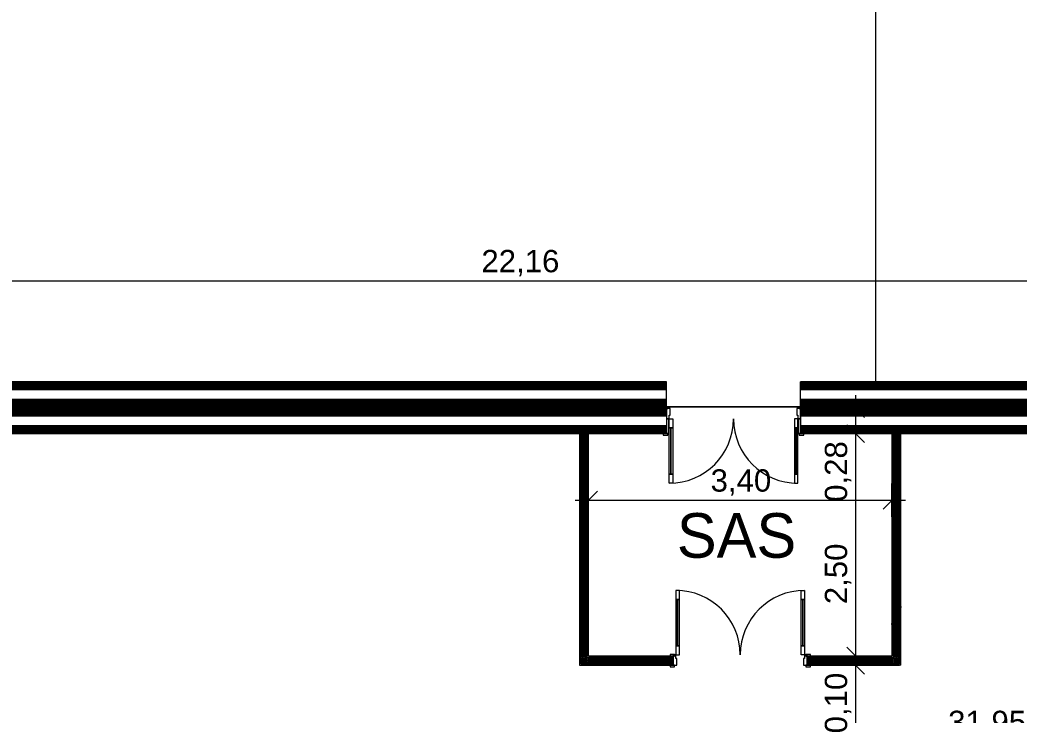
# Model space of a CAD drawing. Header units: millimetres. Extents: x 141848 to 1648660, y -821378 to -151356.
# Drawn here: x 386986 to 398184, y -234850 to -227060 of the extents above; entities that cross this region are included whole.
import ezdxf

# ---------------------------------------------------------------- set-up
doc = ezdxf.new("R2010")
doc.units = ezdxf.units.MM
doc.header["$MEASUREMENT"] = 0
doc.linetypes.add('Wipeout_Contour', pattern=[1000, 0, -1000])
for name, color, linetype in [('Cotations - 1_100', 7, 'Continuous'), ('Hachure', 7, 'Continuous'), ('Nouveau_0', 7, 'Continuous'), ('Portes ARCHICAD', 7, 'Continuous'), ('Sols_ Dalles', 7, 'Continuous'), ('Structure - Murs extérieurs', 7, 'Continuous')]:
    doc.layers.add(name, color=color, linetype=linetype)
doc.styles.add('STYLE_GENERE_1', font='')
doc.styles.add('STYLE_GENERE_2', font='')
doc.styles.get('STYLE_GENERE_1').set_extended_font_data('Agency FB')
doc.styles.get('STYLE_GENERE_2').set_extended_font_data('Arial')
doc.dimstyles.new('STYLE_GENERE__1', dxfattribs={"dimtxt": 250, "dimasz": 190, "dimexe": 0.18, "dimexo": 0.0625, "dimgap": 0, "dimtad": 1, "dimtih": 1, "dimtoh": 1, "dimlfac": 0.001, "dimzin": 0, "dimdsep": 46, "dimtxsty": 'STYLE_GENERE_2', "dimblk": 'ARROWHEAD_6', "dimblk1": 'ARROWHEAD_6', "dimblk2": 'ARROWHEAD_6', "dimcen": 0.09, "dimse1": 1, "dimse2": 1, "dimclrd": 7, "dimclre": 7, "dimclrt": 7, "dimazin": 0, "dimtfac": 1, "dimtdec": 4, "dimtmove": 0, "dimatfit": 3, "dimfxl": 0, "dimtolj": 1, "dimtzin": 0, "dimarcsym": 0})
doc.dimstyles.new('STYLE_GENERE__2', dxfattribs={"dimtxt": 250, "dimasz": 190, "dimexe": 0.18, "dimexo": 0.0625, "dimgap": 0, "dimtad": 1, "dimlfac": 0.001, "dimzin": 0, "dimdsep": 46, "dimtxsty": 'STYLE_GENERE_2', "dimblk": 'ARROWHEAD_6', "dimblk1": 'ARROWHEAD_6', "dimblk2": 'ARROWHEAD_6', "dimcen": 0.09, "dimse1": 1, "dimse2": 1, "dimclrd": 7, "dimclre": 7, "dimclrt": 7, "dimazin": 0, "dimtfac": 1, "dimtdec": 4, "dimtmove": 0, "dimatfit": 3, "dimfxl": 0, "dimtolj": 1, "dimtzin": 0, "dimarcsym": 0})
pattern_1 = [(45, (0, 175), (-55.684659, 55.684659), [0, -52.5, 0, -78.75]), (110, (175, 175), (74.000794, 26.934086), [0, -38.5, 0, -66.5])]
pattern_2 = [(45, (0, 0), (-7.07106781, 7.07106781), [])]

# ---------------------------------------------------------------- blocks, each defined once
blk = doc.blocks.new('Porte double 25_3')
at = {"layer": 'Portes ARCHICAD', "color": 7, "linetype": 'Continuous', "lineweight": 5}
for p, q in [((-722, 722), (-722, 622)), ((-682, 722), (-722, 722)), ((-682, 622), (-682, 722)), ((682, 622), (682, 722)), ((682, 722), (722, 722)), ((722, 722), (722, 622)), ((-722, 622), (-682, 622)), ((-702, 622), (-702, 100)), ((722, 622), (682, 622)), ((702, 622), (702, 100)), ((-737, 184), (-787, 184)), ((-787, 184), (-787, 165)), ((-787, 165), (-737, 165)), ((-750, 165), (-787, 165)), ((-750, 165), (-787, 165)), ((-725, 165), (-750, 165)), ((-750, 165), (-750, 0)), ((-750, 150), (-750, 165)), ((-750, 150), (-750, 165)), ((-750, 80), (-750, 150)), ((-750, 80), (-750, 150)), ((-737, 165), (-737, 184)), ((-725, 0), (-725, 165)), ((750, 165), (725, 165)), ((725, 165), (725, 0)), ((787, 184), (737, 184)), ((737, 184), (737, 165)), ((737, 165), (787, 165)), ((750, 0), (750, 165)), ((750, 150), (750, 165)), ((750, 150), (750, 165)), ((750, 165), (787, 165)), ((750, 165), (787, 165)), ((750, 80), (750, 150)), ((750, 80), (750, 150)), ((787, 165), (787, 184)), ((-750, 0), (-750, 80)), ((-750, 0), (-750, 80)), ((-750, 0), (-725, 0)), ((-722, 0), (-750, 0)), ((-750, 0), (-750, -115)), ((-750, -30), (-750, 0)), ((-750, -30), (-750, 0)), ((-682, 100), (-722, 100)), ((-722, 100), (-722, 0)), ((-722, -40), (-722, 0)), ((-722, 0), (-682, 0)), ((-682, 0), (-682, 100)), ((682, 0), (682, 100)), ((682, 100), (722, 100)), ((722, 0), (682, 0)), ((722, 100), (722, 0)), ((750, 0), (722, 0)), ((722, 0), (722, -40)), ((725, 0), (750, 0)), ((750, 0), (750, 80)), ((750, 0), (750, 80)), ((750, -115), (750, 0)), ((750, -30), (750, 0)), ((750, -30), (750, 0)), ((-750, -100), (-750, -30)), ((-750, -100), (-750, -30)), ((-750, -115), (-750, -100)), ((-750, -115), (-750, -100)), ((-710, -40), (-722, -40)), ((-710, -115), (-710, -40)), ((722, -40), (710, -40)), ((710, -40), (710, -115)), ((750, -100), (750, -30)), ((750, -100), (750, -30)), ((750, -115), (750, -100)), ((750, -115), (750, -100)), ((-737, -115), (-787, -115)), ((-787, -115), (-787, -134)), ((-750, -115), (-787, -115)), ((-750, -115), (-787, -115)), ((-787, -134), (-737, -134)), ((-750, -115), (-710, -115)), ((-737, -134), (-737, -115)), ((710, -115), (750, -115)), ((787, -115), (737, -115)), ((737, -115), (737, -134)), ((737, -134), (787, -134)), ((750, -115), (787, -115)), ((750, -115), (787, -115)), ((787, -134), (787, -115))]:
    blk.add_line(p, q, dxfattribs=at)
at = {"layer": 'Portes ARCHICAD', "color": 7, "linetype": 'Continuous', "lineweight": 5, "flags": 128}
for points in [[(-722, 622), (-722, 100), (-702, 100), (-702, 622)], [(-702, 622), (-702, 100), (-682, 100), (-682, 622)], [(702, 622), (702, 100), (682, 100), (682, 622)], [(722, 622), (722, 100), (702, 100), (702, 622)]]:
    blk.add_lwpolyline(points, close=True, dxfattribs=at)
at = {"layer": 'Portes ARCHICAD', "color": 7, "linetype": 'Continuous', "lineweight": 5}
for centre, start, end in [((-722, 0), 0, 90), ((722, 0), 90, 180)]:
    blk.add_arc(centre, 722, start, end, dxfattribs=at)
blk = doc.blocks.new('Mur_185_2', base_point=(381560, -231416))
at = {"color": 254, "linetype": 'Wipeout_Contour', "lineweight": 0, "ltscale": 1806819.141682053}
blk.add_wipeout([(381575, -231416), (381575, -231431), (394234, -231431), (394234, -231416)], dxfattribs=at)
at = {"color": 254, "linetype": 'Wipeout_Contour', "lineweight": 0, "ltscale": 1865556.443678928}
blk.add_wipeout([(395734, -231431), (414060, -231431), (414060, -231416), (395734, -231416)], dxfattribs=at)
at = {"color": 254, "linetype": 'Wipeout_Contour', "lineweight": 0, "ltscale": 1807815.592378078}
blk.add_wipeout([(394234, -231681), (381840, -231681), (381840, -231696), (394234, -231696)], dxfattribs=at)
at = {"color": 254, "linetype": 'Wipeout_Contour', "lineweight": 0, "ltscale": 1865620.316108169}
blk.add_wipeout([(395734, -231681), (395734, -231696), (413795, -231696), (413795, -231681)], dxfattribs=at)
at = {"linetype": 'Continuous', "lineweight": 5, "true_color": 0x5f5f5f}
h = blk.add_hatch(dxfattribs=at)
h.set_pattern_fill('Enduit_0002', color=251, style=0, pattern_type=2)
h.set_pattern_definition(pattern_1)
h.paths.add_polyline_path([(381575, -231416), (381575, -231431), (394234, -231431), (394234, -231416)])
h = blk.add_hatch(dxfattribs=at)
h.set_pattern_fill('Enduit_0002', color=251, style=0, pattern_type=2)
h.set_pattern_definition(pattern_1)
h.paths.add_polyline_path([(395734, -231431), (414060, -231431), (414060, -231416), (395734, -231416)])
h = blk.add_hatch(dxfattribs=at)
h.set_pattern_fill('Enduit_0002', color=251, style=0, pattern_type=2)
h.set_pattern_definition(pattern_1)
h.paths.add_polyline_path([(394234, -231681), (381840, -231681), (381840, -231696), (394234, -231696)])
h = blk.add_hatch(dxfattribs=at)
h.set_pattern_fill('Enduit_0002', color=251, style=0, pattern_type=2)
h.set_pattern_definition(pattern_1)
h.paths.add_polyline_path([(395734, -231681), (395734, -231696), (413795, -231696), (413795, -231681)])
at = {"color": 254, "linetype": 'Wipeout_Contour', "lineweight": 0, "ltscale": 1807025.962264916}
blk.add_wipeout([(381645, -231501), (394234, -231501), (394234, -231431), (381645, -231431)], dxfattribs=at)
at = {"color": 254, "linetype": 'Wipeout_Contour', "lineweight": 0, "ltscale": 1865518.632462768}
blk.add_wipeout([(395734, -231501), (413990, -231501), (413990, -231431), (395734, -231431)], dxfattribs=at)
at = {"linetype": 'Continuous', "lineweight": 5, "true_color": 0x5f5f5f}
h = blk.add_hatch(dxfattribs=at)
h.set_pattern_fill('Briques_terre_cuite__int_94', color=251, style=0, pattern_type=2)
h.set_pattern_definition(pattern_2)
h.paths.add_polyline_path([(381645, -231501), (394234, -231501), (394234, -231431), (381645, -231431)])
h = blk.add_hatch(dxfattribs=at)
h.set_pattern_fill('Briques_terre_cuite__int_94', color=251, style=0, pattern_type=2)
h.set_pattern_definition(pattern_2)
h.paths.add_polyline_path([(395734, -231501), (413990, -231501), (413990, -231431), (395734, -231431)])
at = {"color": 7, "linetype": 'Continuous', "lineweight": 5}
for p, q in [((394234, -231431), (381645, -231431)), ((394234, -231416), (394197, -231416)), ((394234, -231416), (394234, -231431)), ((395734, -231416), (395771, -231416)), ((395734, -231416), (395734, -231431)), ((413990, -231431), (395734, -231431))]:
    blk.add_line(p, q, dxfattribs=at)
at = {"color": 7, "linetype": 'Continuous', "lineweight": 5, "flags": 128}
for points in [[(394234, -231416), (381560, -231416)], [(414075, -231416), (395734, -231416)]]:
    blk.add_lwpolyline(points, dxfattribs=at)
at = {"color": 254, "linetype": 'Wipeout_Contour', "lineweight": 0, "ltscale": 1807398.568391525}
blk.add_wipeout([(381755, -231611), (394234, -231611), (394234, -231501), (381755, -231501)], dxfattribs=at)
at = {"color": 254, "linetype": 'Wipeout_Contour', "lineweight": 0, "ltscale": 1865505.384718186}
blk.add_wipeout([(395734, -231611), (413880, -231611), (413880, -231501), (395734, -231501)], dxfattribs=at)
at = {"color": 7, "linetype": 'Continuous', "lineweight": 5}
for p, q in [((394234, -231431), (394234, -231501)), ((395734, -231431), (395734, -231501)), ((394234, -231501), (381755, -231501)), ((394234, -231501), (394234, -231531)), ((413880, -231501), (395734, -231501)), ((395734, -231501), (395734, -231531))]:
    blk.add_line(p, q, dxfattribs=at)
at = {"color": 254, "linetype": 'Wipeout_Contour', "lineweight": 0, "ltscale": 1807702.792833671}
blk.add_wipeout([(381825, -231681), (394234, -231681), (394234, -231611), (381825, -231611)], dxfattribs=at)
at = {"color": 254, "linetype": 'Wipeout_Contour', "lineweight": 0, "ltscale": 1865562.031374219}
blk.add_wipeout([(395734, -231681), (413810, -231681), (413810, -231611), (395734, -231611)], dxfattribs=at)
at = {"linetype": 'Continuous', "lineweight": 5, "true_color": 0x5f5f5f}
h = blk.add_hatch(dxfattribs=at)
h.set_pattern_fill('Briques_terre_cuite__int_94', color=251, style=0, pattern_type=2)
h.set_pattern_definition(pattern_2)
h.paths.add_polyline_path([(381825, -231681), (394234, -231681), (394234, -231611), (381825, -231611)])
h = blk.add_hatch(dxfattribs=at)
h.set_pattern_fill('Briques_terre_cuite__int_94', color=251, style=0, pattern_type=2)
h.set_pattern_definition(pattern_2)
h.paths.add_polyline_path([(395734, -231681), (413810, -231681), (413810, -231611), (395734, -231611)])
at = {"color": 7, "linetype": 'Continuous', "lineweight": 5}
for p, q in [((394234, -231531), (394234, -231611)), ((395734, -231531), (395734, -231611)), ((394234, -231611), (381825, -231611)), ((381825, -231681), (394234, -231681)), ((394234, -231696), (394197, -231696)), ((394234, -231611), (394234, -231681)), ((394234, -231681), (394234, -231696)), ((413810, -231611), (395734, -231611)), ((395734, -231611), (395734, -231681)), ((395734, -231681), (413810, -231681)), ((395734, -231681), (395734, -231696)), ((395734, -231696), (395771, -231696))]:
    blk.add_line(p, q, dxfattribs=at)
at = {"color": 7, "linetype": 'Continuous', "lineweight": 5, "flags": 128}
for points in [[(381840, -231696), (394234, -231696)], [(395734, -231696), (413795, -231696)]]:
    blk.add_lwpolyline(points, dxfattribs=at)
at = {"layer": 'Portes ARCHICAD', "color": 7, "linetype": 'Continuous', "lineweight": 5, "zscale": 1000, "rotation": 180}
blk.add_blockref('Porte double 25_3', (394984, -231531), dxfattribs=at)
blk = doc.blocks.new('Mur_248_2', base_point=(404276, -231396))
at = {"color": 254, "linetype": 'Wipeout_Contour', "lineweight": 0, "ltscale": 1862210.472819439}
blk.add_wipeout([(403996, -231311), (403996, -231381), (404011, -231381), (404011, -231311)], dxfattribs=at)
at = {"linetype": 'Continuous', "lineweight": 5, "true_color": 0x5f5f5f}
h = blk.add_hatch(dxfattribs=at)
h.set_pattern_fill('Briques_terre_cuite__int_94', color=251, style=0, pattern_type=2)
h.set_pattern_definition(pattern_2)
h.paths.add_polyline_path([(403996, -231311), (403996, -231381), (404011, -231381), (404011, -231311)])
at = {"color": 254, "linetype": 'Wipeout_Contour', "lineweight": 0, "ltscale": 1862031.61124335}
blk.add_wipeout([(403996, -231201), (403996, -231311), (404011, -231311), (404011, -231201)], dxfattribs=at)
at = {"color": 254, "linetype": 'Wipeout_Contour', "lineweight": 0, "ltscale": 1849420.300529015}
blk.add_wipeout([(396575, -231396), (403996, -231396), (403996, -231381), (396575, -231381)], dxfattribs=at)
at = {"linetype": 'Continuous', "lineweight": 5, "true_color": 0x5f5f5f}
h = blk.add_hatch(dxfattribs=at)
h.set_pattern_fill('Enduit_0002', color=251, style=0, pattern_type=2)
h.set_pattern_definition(pattern_1)
h.paths.add_polyline_path([(396575, -231396), (403996, -231396), (403996, -231381), (396575, -231381)])
at = {"color": 254, "linetype": 'Wipeout_Contour', "lineweight": 0, "ltscale": 1861852.790367668}
blk.add_wipeout([(403996, -231131), (403996, -231201), (404011, -231201), (404011, -231131)], dxfattribs=at)
at = {"linetype": 'Continuous', "lineweight": 5, "true_color": 0x5f5f5f}
h = blk.add_hatch(dxfattribs=at)
h.set_pattern_fill('Briques_terre_cuite__int_94', color=251, style=0, pattern_type=2)
h.set_pattern_definition(pattern_2)
h.paths.add_polyline_path([(403996, -231131), (403996, -231201), (404011, -231201), (404011, -231131)])
at = {"color": 254, "linetype": 'Wipeout_Contour', "lineweight": 0, "ltscale": 1848890.019998213}
blk.add_wipeout([(403996, -231116), (396575, -231116), (396575, -231131), (403996, -231131)], dxfattribs=at)
at = {"color": 254, "linetype": 'Wipeout_Contour', "lineweight": 0, "ltscale": 1862179.153338076}
blk.add_wipeout([(404011, -231201), (404011, -231311), (404081, -231311), (404081, -231201)], dxfattribs=at)
at = {"linetype": 'Continuous', "lineweight": 5, "true_color": 0x5f5f5f}
h = blk.add_hatch(dxfattribs=at)
h.set_pattern_fill('Enduit_0002', color=251, style=0, pattern_type=2)
h.set_pattern_definition(pattern_1)
h.paths.add_polyline_path([(403996, -231116), (396575, -231116), (396575, -231131), (403996, -231131)])
at = {"color": 254, "linetype": 'Wipeout_Contour', "lineweight": 0, "ltscale": 1849335.228710483}
blk.add_wipeout([(396575, -231381), (403996, -231381), (403996, -231311), (396575, -231311)], dxfattribs=at)
at = {"linetype": 'Continuous', "lineweight": 5, "true_color": 0x5f5f5f}
h = blk.add_hatch(dxfattribs=at)
h.set_pattern_fill('Briques_terre_cuite__int_94', color=251, style=0, pattern_type=2)
h.set_pattern_definition(pattern_2)
h.paths.add_polyline_path([(396575, -231381), (403996, -231381), (403996, -231311), (396575, -231311)])
at = {"color": 7, "linetype": 'Continuous', "lineweight": 5}
for p, q in [((396575, -231381), (403996, -231381)), ((403996, -231381), (404011, -231381))]:
    blk.add_line(p, q, dxfattribs=at)
at = {"color": 7, "linetype": 'Continuous', "lineweight": 5, "flags": 128}
blk.add_lwpolyline([(396575, -231396), (403996, -231396)], dxfattribs=at)
at = {"color": 254, "linetype": 'Wipeout_Contour', "lineweight": 0, "ltscale": 1849155.113036918}
blk.add_wipeout([(396575, -231311), (403996, -231311), (403996, -231201), (396575, -231201)], dxfattribs=at)
at = {"color": 7, "linetype": 'Continuous', "lineweight": 5}
for p, q in [((396575, -231311), (403996, -231311)), ((403996, -231311), (404011, -231311)), ((404011, -231311), (404081, -231311))]:
    blk.add_line(p, q, dxfattribs=at)
at = {"color": 254, "linetype": 'Wipeout_Contour', "lineweight": 0, "ltscale": 1848975.03815749}
blk.add_wipeout([(396575, -231201), (403996, -231201), (403996, -231131), (396575, -231131)], dxfattribs=at)
at = {"linetype": 'Continuous', "lineweight": 5, "true_color": 0x5f5f5f}
h = blk.add_hatch(dxfattribs=at)
h.set_pattern_fill('Briques_terre_cuite__int_94', color=251, style=0, pattern_type=2)
h.set_pattern_definition(pattern_2)
h.paths.add_polyline_path([(396575, -231201), (403996, -231201), (403996, -231131), (396575, -231131)])
at = {"color": 7, "linetype": 'Continuous', "lineweight": 5}
for p, q in [((403996, -231131), (396575, -231131)), ((404011, -231131), (403996, -231131)), ((396575, -231201), (403996, -231201)), ((404011, -231201), (403996, -231201)), ((404081, -231201), (404011, -231201))]:
    blk.add_line(p, q, dxfattribs=at)
at = {"color": 7, "linetype": 'Continuous', "lineweight": 5, "flags": 128}
blk.add_lwpolyline([(403996, -231116), (396575, -231116)], dxfattribs=at)
blk = doc.blocks.new('Mur_290_2', base_point=(396845, -234276))
at = {"color": 254, "linetype": 'Wipeout_Contour', "lineweight": 0, "ltscale": 1382191.716346936}
blk.add_wipeout([(396760, -234206), (396775, -234206), (396760, -234191)], dxfattribs=at).dxf.layer = 'Structure - Murs extérieurs'
at = {"color": 254, "linetype": 'Wipeout_Contour', "lineweight": 0, "ltscale": 1382540.939334087}
blk.add_wipeout([(396845, -234291), (396860, -234291), (396845, -234276)], dxfattribs=at).dxf.layer = 'Structure - Murs extérieurs'
at = {"layer": 'Structure - Murs extérieurs', "linetype": 'Continuous', "lineweight": 5, "true_color": 0x5f5f5f}
h = blk.add_hatch(dxfattribs=at)
h.set_pattern_fill('Enduit_0002', color=251, style=0, pattern_type=2)
h.set_pattern_definition(pattern_1)
h.paths.add_polyline_path([(396760, -234206), (396775, -234206), (396760, -234191)])
h = blk.add_hatch(dxfattribs=at)
h.set_pattern_fill('Enduit_0002', color=251, style=0, pattern_type=2)
h.set_pattern_definition(pattern_1)
h.paths.add_polyline_path([(396845, -234291), (396860, -234291), (396845, -234276)])
at = {"color": 254, "linetype": 'Wipeout_Contour', "lineweight": 0, "ltscale": 1382356.627685793}
blk.add_wipeout([(396775, -234276), (396845, -234276), (396775, -234206)], dxfattribs=at).dxf.layer = 'Structure - Murs extérieurs'
at = {"layer": 'Structure - Murs extérieurs', "linetype": 'Continuous', "lineweight": 5, "true_color": 0x5f5f5f}
h = blk.add_hatch(dxfattribs=at)
h.set_pattern_fill('Briques_terre_cuite__int_94', color=251, style=0, pattern_type=2)
h.set_pattern_definition(pattern_2)
h.paths.add_polyline_path([(396775, -234276), (396845, -234276), (396775, -234206)])
at = {"color": 254, "linetype": 'Wipeout_Contour', "lineweight": 0, "ltscale": 1382195.639612287}
blk.add_wipeout([(396760, -234191), (396775, -234206), (396775, -234191)], dxfattribs=at).dxf.layer = 'Structure - Murs extérieurs'
at = {"color": 254, "linetype": 'Wipeout_Contour', "lineweight": 0, "ltscale": 1382544.861239559}
blk.add_wipeout([(396845, -234276), (396860, -234291), (396860, -234276)], dxfattribs=at).dxf.layer = 'Structure - Murs extérieurs'
at = {"layer": 'Structure - Murs extérieurs', "linetype": 'Continuous', "lineweight": 5, "true_color": 0x5f5f5f}
h = blk.add_hatch(dxfattribs=at)
h.set_pattern_fill('Enduit_0002', color=251, style=0, pattern_type=2)
h.set_pattern_definition(pattern_1)
h.paths.add_polyline_path([(396760, -234191), (396775, -234206), (396775, -234191)])
h = blk.add_hatch(dxfattribs=at)
h.set_pattern_fill('Enduit_0002', color=251, style=0, pattern_type=2)
h.set_pattern_definition(pattern_1)
h.paths.add_polyline_path([(396845, -234276), (396860, -234291), (396860, -234276)])
at = {"color": 254, "linetype": 'Wipeout_Contour', "lineweight": 0, "ltscale": 1840382.988723358}
blk.add_wipeout([(396775, -234191), (396775, -231696), (396760, -231696), (396760, -234191)], dxfattribs=at).dxf.layer = 'Structure - Murs extérieurs'
at = {"color": 254, "linetype": 'Wipeout_Contour', "lineweight": 0, "ltscale": 1840762.609309761}
blk.add_wipeout([(396860, -234276), (396860, -231696), (396845, -231696), (396845, -234276)], dxfattribs=at).dxf.layer = 'Structure - Murs extérieurs'
at = {"layer": 'Structure - Murs extérieurs', "linetype": 'Continuous', "lineweight": 5, "true_color": 0x5f5f5f}
h = blk.add_hatch(dxfattribs=at)
h.set_pattern_fill('Enduit_0002', color=251, style=0, pattern_type=2)
h.set_pattern_definition(pattern_1)
h.paths.add_polyline_path([(396775, -234191), (396775, -231696), (396760, -231696), (396760, -234191)])
h = blk.add_hatch(dxfattribs=at)
h.set_pattern_fill('Enduit_0002', color=251, style=0, pattern_type=2)
h.set_pattern_definition(pattern_1)
h.paths.add_polyline_path([(396860, -234276), (396860, -231696), (396845, -231696), (396845, -234276)])
at = {"color": 254, "linetype": 'Wipeout_Contour', "lineweight": 0, "ltscale": 1382379.954581085}
blk.add_wipeout([(396775, -234206), (396845, -234276), (396845, -234206)], dxfattribs=at).dxf.layer = 'Structure - Murs extérieurs'
at = {"layer": 'Structure - Murs extérieurs', "linetype": 'Continuous', "lineweight": 5, "true_color": 0x5f5f5f}
h = blk.add_hatch(dxfattribs=at)
h.set_pattern_fill('Briques_terre_cuite__int_94', color=251, style=0, pattern_type=2)
h.set_pattern_definition(pattern_2)
h.paths.add_polyline_path([(396775, -234206), (396845, -234276), (396845, -234206)])
at = {"layer": 'Structure - Murs extérieurs', "color": 7, "linetype": 'Continuous', "lineweight": 5}
blk.add_line((396775, -234276), (396845, -234276), dxfattribs=at)
at = {"layer": 'Structure - Murs extérieurs', "color": 7, "linetype": 'Continuous', "lineweight": 5, "flags": 128}
blk.add_lwpolyline([(396860, -234291), (396845, -234291)], dxfattribs=at)
at = {"color": 254, "linetype": 'Wipeout_Contour', "lineweight": 0, "ltscale": 1840544.841664085}
blk.add_wipeout([(396845, -234206), (396845, -231696), (396775, -231696), (396775, -234206)], dxfattribs=at).dxf.layer = 'Structure - Murs extérieurs'
at = {"layer": 'Structure - Murs extérieurs', "linetype": 'Continuous', "lineweight": 5, "true_color": 0x5f5f5f}
h = blk.add_hatch(dxfattribs=at)
h.set_pattern_fill('Briques_terre_cuite__int_94', color=251, style=0, pattern_type=2)
h.set_pattern_definition(pattern_2)
h.paths.add_polyline_path([(396845, -234206), (396845, -231696), (396775, -231696), (396775, -234206)])
at = {"layer": 'Structure - Murs extérieurs', "color": 7, "linetype": 'Continuous', "lineweight": 5}
for p, q in [((396775, -231696), (396775, -234206)), ((396845, -234206), (396845, -231696)), ((396760, -234206), (396775, -234206)), ((396845, -234276), (396845, -234206))]:
    blk.add_line(p, q, dxfattribs=at)
at = {"layer": 'Structure - Murs extérieurs', "color": 7, "linetype": 'Continuous', "lineweight": 5, "flags": 128}
for points in [[(396760, -231696), (396760, -234191)], [(396860, -234291), (396860, -231696)]]:
    blk.add_lwpolyline(points, dxfattribs=at)
blk = doc.blocks.new('Mur_291_2', base_point=(393273, -231696))
at = {"color": 254, "linetype": 'Wipeout_Contour', "lineweight": 0, "ltscale": 1373386.796599089}
blk.add_wipeout([(393358, -234191), (393343, -234206), (393358, -234206)], dxfattribs=at).dxf.layer = 'Structure - Murs extérieurs'
at = {"color": 254, "linetype": 'Wipeout_Contour', "lineweight": 0, "ltscale": 1373298.190609418}
blk.add_wipeout([(393258, -234291), (393273, -234291), (393273, -234276)], dxfattribs=at).dxf.layer = 'Structure - Murs extérieurs'
at = {"layer": 'Structure - Murs extérieurs', "linetype": 'Continuous', "lineweight": 5, "true_color": 0x5f5f5f}
h = blk.add_hatch(dxfattribs=at)
h.set_pattern_fill('Enduit_0002', color=251, style=0, pattern_type=2)
h.set_pattern_definition(pattern_1)
h.paths.add_polyline_path([(393358, -234191), (393343, -234206), (393358, -234206)])
h = blk.add_hatch(dxfattribs=at)
h.set_pattern_fill('Enduit_0002', color=251, style=0, pattern_type=2)
h.set_pattern_definition(pattern_1)
h.paths.add_polyline_path([(393258, -234291), (393273, -234291), (393273, -234276)])
at = {"color": 254, "linetype": 'Wipeout_Contour', "lineweight": 0, "ltscale": 1373380.186143149}
blk.add_wipeout([(393343, -234206), (393273, -234276), (393343, -234276)], dxfattribs=at).dxf.layer = 'Structure - Murs extérieurs'
at = {"layer": 'Structure - Murs extérieurs', "linetype": 'Continuous', "lineweight": 5, "true_color": 0x5f5f5f}
h = blk.add_hatch(dxfattribs=at)
h.set_pattern_fill('Briques_terre_cuite__int_94', color=251, style=0, pattern_type=2)
h.set_pattern_definition(pattern_2)
h.paths.add_polyline_path([(393343, -234206), (393273, -234276), (393343, -234276)])
at = {"color": 254, "linetype": 'Wipeout_Contour', "lineweight": 0, "ltscale": 1828405.091214824}
blk.add_wipeout([(393273, -234276), (393273, -231696), (393258, -231696), (393258, -234276)], dxfattribs=at).dxf.layer = 'Structure - Murs extérieurs'
at = {"color": 254, "linetype": 'Wipeout_Contour', "lineweight": 0, "ltscale": 1828610.639450735}
blk.add_wipeout([(393358, -234191), (393358, -231696), (393343, -231696), (393343, -234191)], dxfattribs=at).dxf.layer = 'Structure - Murs extérieurs'
at = {"layer": 'Structure - Murs extérieurs', "linetype": 'Continuous', "lineweight": 5, "true_color": 0x5f5f5f}
h = blk.add_hatch(dxfattribs=at)
h.set_pattern_fill('Enduit_0002', color=251, style=0, pattern_type=2)
h.set_pattern_definition(pattern_1)
h.paths.add_polyline_path([(393273, -234276), (393273, -231696), (393258, -231696), (393258, -234276)])
h = blk.add_hatch(dxfattribs=at)
h.set_pattern_fill('Enduit_0002', color=251, style=0, pattern_type=2)
h.set_pattern_definition(pattern_1)
h.paths.add_polyline_path([(393358, -234191), (393358, -231696), (393343, -231696), (393343, -234191)])
at = {"color": 254, "linetype": 'Wipeout_Contour', "lineweight": 0, "ltscale": 1373366.582003494}
blk.add_wipeout([(393343, -234191), (393343, -234206), (393358, -234191)], dxfattribs=at).dxf.layer = 'Structure - Murs extérieurs'
at = {"color": 254, "linetype": 'Wipeout_Contour', "lineweight": 0, "ltscale": 1373277.974338172}
blk.add_wipeout([(393258, -234276), (393258, -234291), (393273, -234276)], dxfattribs=at).dxf.layer = 'Structure - Murs extérieurs'
at = {"layer": 'Structure - Murs extérieurs', "linetype": 'Continuous', "lineweight": 5, "true_color": 0x5f5f5f}
h = blk.add_hatch(dxfattribs=at)
h.set_pattern_fill('Enduit_0002', color=251, style=0, pattern_type=2)
h.set_pattern_definition(pattern_1)
h.paths.add_polyline_path([(393343, -234191), (393343, -234206), (393358, -234191)])
h = blk.add_hatch(dxfattribs=at)
h.set_pattern_fill('Enduit_0002', color=251, style=0, pattern_type=2)
h.set_pattern_definition(pattern_1)
h.paths.add_polyline_path([(393258, -234276), (393258, -234291), (393273, -234276)])
at = {"color": 254, "linetype": 'Wipeout_Contour', "lineweight": 0, "ltscale": 1828479.71710498}
blk.add_wipeout([(393343, -234206), (393343, -231696), (393273, -231696), (393273, -234206)], dxfattribs=at).dxf.layer = 'Structure - Murs extérieurs'
at = {"layer": 'Structure - Murs extérieurs', "linetype": 'Continuous', "lineweight": 5, "true_color": 0x5f5f5f}
h = blk.add_hatch(dxfattribs=at)
h.set_pattern_fill('Briques_terre_cuite__int_94', color=251, style=0, pattern_type=2)
h.set_pattern_definition(pattern_2)
h.paths.add_polyline_path([(393343, -234206), (393343, -231696), (393273, -231696), (393273, -234206)])
at = {"color": 254, "linetype": 'Wipeout_Contour', "lineweight": 0, "ltscale": 1373284.573368136}
blk.add_wipeout([(393273, -234206), (393273, -234276), (393343, -234206)], dxfattribs=at).dxf.layer = 'Structure - Murs extérieurs'
at = {"layer": 'Structure - Murs extérieurs', "linetype": 'Continuous', "lineweight": 5, "true_color": 0x5f5f5f}
h = blk.add_hatch(dxfattribs=at)
h.set_pattern_fill('Briques_terre_cuite__int_94', color=251, style=0, pattern_type=2)
h.set_pattern_definition(pattern_2)
h.paths.add_polyline_path([(393273, -234206), (393273, -234276), (393343, -234206)])
at = {"layer": 'Structure - Murs extérieurs', "color": 7, "linetype": 'Continuous', "lineweight": 5}
for p, q in [((393273, -231696), (393273, -234206)), ((393343, -234206), (393343, -231696)), ((393273, -234206), (393273, -234276)), ((393343, -234206), (393358, -234206)), ((393273, -234276), (393343, -234276))]:
    blk.add_line(p, q, dxfattribs=at)
at = {"layer": 'Structure - Murs extérieurs', "color": 7, "linetype": 'Continuous', "lineweight": 5, "flags": 128}
for points in [[(393258, -231696), (393258, -234291)], [(393358, -234191), (393358, -231696)], [(393258, -234291), (393273, -234291)]]:
    blk.add_lwpolyline(points, dxfattribs=at)
blk = doc.blocks.new('Porte double 25_6')
at = {"layer": 'Portes ARCHICAD', "color": 7, "linetype": 'Continuous', "lineweight": 5}
for p, q in [((-722, 722), (-722, 622)), ((-682, 722), (-722, 722)), ((-682, 622), (-682, 722)), ((682, 622), (682, 722)), ((682, 722), (722, 722)), ((722, 722), (722, 622)), ((-722, 622), (-682, 622)), ((-702, 622), (-702, 100)), ((722, 622), (682, 622)), ((702, 622), (702, 100)), ((-737, 4), (-787, 4)), ((-787, 4), (-787, -15)), ((-722, 0), (-750, 0)), ((-750, 0), (-750, -115)), ((-737, -15), (-737, 4)), ((-682, 100), (-722, 100)), ((-722, 100), (-722, 0)), ((-722, -40), (-722, 0)), ((-722, 0), (-682, 0)), ((-682, 0), (-682, 100)), ((682, 0), (682, 100)), ((682, 100), (722, 100)), ((722, 0), (682, 0)), ((722, 100), (722, 0)), ((750, 0), (722, 0)), ((722, 0), (722, -40)), ((787, 4), (737, 4)), ((737, 4), (737, -15)), ((750, -115), (750, 0)), ((787, -15), (787, 4)), ((-787, -15), (-737, -15)), ((-750, -15), (-787, -15)), ((-750, -15), (-787, -15)), ((-750, -30), (-750, -15)), ((-750, -30), (-750, -15)), ((-750, -100), (-750, -30)), ((-750, -100), (-750, -30)), ((-750, -115), (-750, -100)), ((-750, -115), (-750, -100)), ((-710, -40), (-722, -40)), ((-710, -115), (-710, -40)), ((722, -40), (710, -40)), ((710, -40), (710, -115)), ((737, -15), (787, -15)), ((750, -30), (750, -15)), ((750, -30), (750, -15)), ((750, -15), (787, -15)), ((750, -15), (787, -15)), ((750, -100), (750, -30)), ((750, -100), (750, -30)), ((750, -115), (750, -100)), ((750, -115), (750, -100)), ((-737, -115), (-787, -115)), ((-787, -115), (-787, -134)), ((-750, -115), (-787, -115)), ((-750, -115), (-787, -115)), ((-787, -134), (-737, -134)), ((-750, -115), (-710, -115)), ((-737, -134), (-737, -115)), ((710, -115), (750, -115)), ((787, -115), (737, -115)), ((737, -115), (737, -134)), ((737, -134), (787, -134)), ((750, -115), (787, -115)), ((750, -115), (787, -115)), ((787, -134), (787, -115))]:
    blk.add_line(p, q, dxfattribs=at)
at = {"layer": 'Portes ARCHICAD', "color": 7, "linetype": 'Continuous', "lineweight": 5, "flags": 128}
for points in [[(-722, 622), (-722, 100), (-702, 100), (-702, 622)], [(-702, 622), (-702, 100), (-682, 100), (-682, 622)], [(702, 622), (702, 100), (682, 100), (682, 622)], [(722, 622), (722, 100), (702, 100), (702, 622)]]:
    blk.add_lwpolyline(points, close=True, dxfattribs=at)
at = {"layer": 'Portes ARCHICAD', "color": 7, "linetype": 'Continuous', "lineweight": 5}
for centre, start, end in [((-722, 0), 0, 90), ((722, 0), 90, 180)]:
    blk.add_arc(centre, 722, start, end, dxfattribs=at)
blk = doc.blocks.new('Mur_292_2', base_point=(393273, -234276))
at = {"color": 254, "linetype": 'Wipeout_Contour', "lineweight": 0, "ltscale": 1832829.431384441}
blk.add_wipeout([(393358, -234191), (393358, -234206), (394309, -234206), (394309, -234191)], dxfattribs=at).dxf.layer = 'Structure - Murs extérieurs'
at = {"color": 254, "linetype": 'Wipeout_Contour', "lineweight": 0, "ltscale": 1841262.236203586}
blk.add_wipeout([(395809, -234191), (395809, -234206), (396760, -234206), (396760, -234191)], dxfattribs=at).dxf.layer = 'Structure - Murs extérieurs'
at = {"color": 254, "linetype": 'Wipeout_Contour', "lineweight": 0, "ltscale": 1832857.182643812}
blk.add_wipeout([(393273, -234291), (394309, -234291), (394309, -234276), (393273, -234276)], dxfattribs=at).dxf.layer = 'Structure - Murs extérieurs'
at = {"color": 254, "linetype": 'Wipeout_Contour', "lineweight": 0, "ltscale": 1841581.632424349}
blk.add_wipeout([(395809, -234276), (395809, -234291), (396845, -234291), (396845, -234276)], dxfattribs=at).dxf.layer = 'Structure - Murs extérieurs'
at = {"layer": 'Structure - Murs extérieurs', "linetype": 'Continuous', "lineweight": 5, "true_color": 0x5f5f5f}
h = blk.add_hatch(dxfattribs=at)
h.set_pattern_fill('Enduit_0002', color=251, style=0, pattern_type=2)
h.set_pattern_definition(pattern_1)
h.paths.add_polyline_path([(393358, -234191), (393358, -234206), (394309, -234206), (394309, -234191)])
h = blk.add_hatch(dxfattribs=at)
h.set_pattern_fill('Enduit_0002', color=251, style=0, pattern_type=2)
h.set_pattern_definition(pattern_1)
h.paths.add_polyline_path([(395809, -234191), (395809, -234206), (396760, -234206), (396760, -234191)])
h = blk.add_hatch(dxfattribs=at)
h.set_pattern_fill('Enduit_0002', color=251, style=0, pattern_type=2)
h.set_pattern_definition(pattern_1)
h.paths.add_polyline_path([(393273, -234291), (394309, -234291), (394309, -234276), (393273, -234276)])
h = blk.add_hatch(dxfattribs=at)
h.set_pattern_fill('Enduit_0002', color=251, style=0, pattern_type=2)
h.set_pattern_definition(pattern_1)
h.paths.add_polyline_path([(395809, -234276), (395809, -234291), (396845, -234291), (396845, -234276)])
at = {"color": 254, "linetype": 'Wipeout_Contour', "lineweight": 0, "ltscale": 1832890.555493419}
blk.add_wipeout([(393343, -234206), (393343, -234276), (394309, -234276), (394309, -234206)], dxfattribs=at).dxf.layer = 'Structure - Murs extérieurs'
at = {"color": 254, "linetype": 'Wipeout_Contour', "lineweight": 0, "ltscale": 1841374.571987642}
blk.add_wipeout([(395809, -234206), (395809, -234276), (396775, -234276), (396775, -234206)], dxfattribs=at).dxf.layer = 'Structure - Murs extérieurs'
at = {"layer": 'Structure - Murs extérieurs', "linetype": 'Continuous', "lineweight": 5, "true_color": 0x5f5f5f}
h = blk.add_hatch(dxfattribs=at)
h.set_pattern_fill('Briques_terre_cuite__int_94', color=251, style=0, pattern_type=2)
h.set_pattern_definition(pattern_2)
h.paths.add_polyline_path([(393343, -234206), (393343, -234276), (394309, -234276), (394309, -234206)])
h = blk.add_hatch(dxfattribs=at)
h.set_pattern_fill('Briques_terre_cuite__int_94', color=251, style=0, pattern_type=2)
h.set_pattern_definition(pattern_2)
h.paths.add_polyline_path([(395809, -234206), (395809, -234276), (396775, -234276), (396775, -234206)])
at = {"layer": 'Structure - Murs extérieurs', "color": 7, "linetype": 'Continuous', "lineweight": 5}
for p, q in [((393343, -234206), (393358, -234206)), ((394309, -234206), (393358, -234206)), ((394309, -234191), (394272, -234191)), ((394309, -234206), (394309, -234191)), ((394309, -234276), (394309, -234206)), ((395809, -234191), (395846, -234191)), ((395809, -234206), (395809, -234191)), ((396760, -234206), (395809, -234206)), ((395809, -234276), (395809, -234206)), ((396760, -234206), (396775, -234206)), ((393273, -234276), (393343, -234276)), ((393343, -234276), (394309, -234276)), ((394309, -234291), (394272, -234291)), ((394309, -234291), (394309, -234276)), ((395809, -234276), (396775, -234276)), ((395809, -234291), (395809, -234276)), ((395809, -234291), (395846, -234291)), ((396775, -234276), (396845, -234276))]:
    blk.add_line(p, q, dxfattribs=at)
at = {"layer": 'Structure - Murs extérieurs', "color": 7, "linetype": 'Continuous', "lineweight": 5, "flags": 128}
for points in [[(394309, -234191), (393358, -234191)], [(396760, -234191), (395809, -234191)], [(393273, -234291), (394309, -234291)], [(395809, -234291), (396845, -234291)]]:
    blk.add_lwpolyline(points, dxfattribs=at)
at = {"layer": 'Portes ARCHICAD', "color": 7, "linetype": 'Continuous', "lineweight": 5, "zscale": 1000}
blk.add_blockref('Porte double 25_6', (395059, -234176), dxfattribs=at)
blk = doc.blocks.new('Ouverture porte simple_2')
at = {"layer": 'Portes ARCHICAD', "color": 7, "linetype": 'Continuous', "lineweight": 5}
for p, q in [((-750, 265), (-750, 280)), ((-750, 195), (-750, 265)), ((750, 265), (750, 280)), ((750, 195), (750, 265)), ((-750, 85), (-750, 195)), ((750, 85), (750, 195)), ((-750, 15), (-750, 85)), ((-750, 0), (-750, 15)), ((750, 15), (750, 85)), ((750, 0), (750, 15))]:
    blk.add_line(p, q, dxfattribs=at)
blk = doc.blocks.new('Mur_333_2', base_point=(396575, -231396))
at = {"color": 254, "linetype": 'Wipeout_Contour', "lineweight": 0, "ltscale": 1806657.915076346}
blk.add_wipeout([(381840, -231116), (381840, -231131), (394234, -231131), (394234, -231116)], dxfattribs=at)
at = {"color": 254, "linetype": 'Wipeout_Contour', "lineweight": 0, "ltscale": 1834585.112847355}
blk.add_wipeout([(395734, -231116), (395734, -231131), (396575, -231131), (396575, -231116)], dxfattribs=at)
at = {"color": 254, "linetype": 'Wipeout_Contour', "lineweight": 0, "ltscale": 1806747.408996534}
blk.add_wipeout([(394234, -231381), (381575, -231381), (381575, -231396), (394234, -231396)], dxfattribs=at)
at = {"color": 254, "linetype": 'Wipeout_Contour', "lineweight": 0, "ltscale": 1835119.501645701}
blk.add_wipeout([(396575, -231381), (395734, -231381), (395734, -231396), (396575, -231396)], dxfattribs=at)
at = {"linetype": 'Continuous', "lineweight": 5, "true_color": 0x5f5f5f}
h = blk.add_hatch(dxfattribs=at)
h.set_pattern_fill('Enduit_0002', color=251, style=0, pattern_type=2)
h.set_pattern_definition(pattern_1)
h.paths.add_polyline_path([(381840, -231116), (381840, -231131), (394234, -231131), (394234, -231116)])
h = blk.add_hatch(dxfattribs=at)
h.set_pattern_fill('Enduit_0002', color=251, style=0, pattern_type=2)
h.set_pattern_definition(pattern_1)
h.paths.add_polyline_path([(395734, -231116), (395734, -231131), (396575, -231131), (396575, -231116)])
h = blk.add_hatch(dxfattribs=at)
h.set_pattern_fill('Enduit_0002', color=251, style=0, pattern_type=2)
h.set_pattern_definition(pattern_1)
h.paths.add_polyline_path([(394234, -231381), (381575, -231381), (381575, -231396), (394234, -231396)])
h = blk.add_hatch(dxfattribs=at)
h.set_pattern_fill('Enduit_0002', color=251, style=0, pattern_type=2)
h.set_pattern_definition(pattern_1)
h.paths.add_polyline_path([(396575, -231381), (395734, -231381), (395734, -231396), (396575, -231396)])
at = {"color": 254, "linetype": 'Wipeout_Contour', "lineweight": 0, "ltscale": 1806780.037284753}
blk.add_wipeout([(381645, -231381), (394234, -231381), (394234, -231311), (381645, -231311)], dxfattribs=at)
at = {"color": 254, "linetype": 'Wipeout_Contour', "lineweight": 0, "ltscale": 1835033.770950255}
blk.add_wipeout([(395734, -231381), (396575, -231381), (396575, -231311), (395734, -231311)], dxfattribs=at)
at = {"linetype": 'Continuous', "lineweight": 5, "true_color": 0x5f5f5f}
h = blk.add_hatch(dxfattribs=at)
h.set_pattern_fill('Briques_terre_cuite__int_94', color=251, style=0, pattern_type=2)
h.set_pattern_definition(pattern_2)
h.paths.add_polyline_path([(381645, -231381), (394234, -231381), (394234, -231311), (381645, -231311)])
h = blk.add_hatch(dxfattribs=at)
h.set_pattern_fill('Briques_terre_cuite__int_94', color=251, style=0, pattern_type=2)
h.set_pattern_definition(pattern_2)
h.paths.add_polyline_path([(395734, -231381), (396575, -231381), (396575, -231311), (395734, -231311)])
at = {"color": 7, "linetype": 'Continuous', "lineweight": 5}
for p, q in [((381645, -231381), (394234, -231381)), ((394234, -231396), (394234, -231381)), ((395734, -231381), (396575, -231381)), ((395734, -231396), (395734, -231381))]:
    blk.add_line(p, q, dxfattribs=at)
at = {"color": 7, "linetype": 'Continuous', "lineweight": 5, "flags": 128}
for points in [[(381575, -231396), (394234, -231396)], [(395734, -231396), (396575, -231396)]]:
    blk.add_lwpolyline(points, dxfattribs=at)
at = {"color": 254, "linetype": 'Wipeout_Contour', "lineweight": 0, "ltscale": 1806783.821864869}
blk.add_wipeout([(381755, -231311), (394234, -231311), (394234, -231201), (381755, -231201)], dxfattribs=at)
at = {"color": 254, "linetype": 'Wipeout_Contour', "lineweight": 0, "ltscale": 1834852.259648355}
blk.add_wipeout([(395734, -231311), (396575, -231311), (396575, -231201), (395734, -231201)], dxfattribs=at)
at = {"color": 7, "linetype": 'Continuous', "lineweight": 5}
for p, q in [((381755, -231311), (394234, -231311)), ((394234, -231381), (394234, -231311)), ((395734, -231311), (396575, -231311)), ((395734, -231381), (395734, -231311))]:
    blk.add_line(p, q, dxfattribs=at)
at = {"color": 254, "linetype": 'Wipeout_Contour', "lineweight": 0, "ltscale": 1806719.265080628}
blk.add_wipeout([(381825, -231201), (394234, -231201), (394234, -231131), (381825, -231131)], dxfattribs=at)
at = {"color": 254, "linetype": 'Wipeout_Contour', "lineweight": 0, "ltscale": 1834670.790029041}
blk.add_wipeout([(395734, -231201), (396575, -231201), (396575, -231131), (395734, -231131)], dxfattribs=at)
at = {"linetype": 'Continuous', "lineweight": 5, "true_color": 0x5f5f5f}
h = blk.add_hatch(dxfattribs=at)
h.set_pattern_fill('Briques_terre_cuite__int_94', color=251, style=0, pattern_type=2)
h.set_pattern_definition(pattern_2)
h.paths.add_polyline_path([(381825, -231201), (394234, -231201), (394234, -231131), (381825, -231131)])
h = blk.add_hatch(dxfattribs=at)
h.set_pattern_fill('Briques_terre_cuite__int_94', color=251, style=0, pattern_type=2)
h.set_pattern_definition(pattern_2)
h.paths.add_polyline_path([(395734, -231201), (396575, -231201), (396575, -231131), (395734, -231131)])
at = {"color": 7, "linetype": 'Continuous', "lineweight": 5}
for p, q in [((394234, -231131), (381840, -231131)), ((394234, -231131), (394234, -231116)), ((394234, -231201), (394234, -231131)), ((395734, -231131), (395734, -231116)), ((396575, -231131), (395734, -231131)), ((395734, -231201), (395734, -231131)), ((381825, -231201), (394234, -231201)), ((394234, -231311), (394234, -231201)), ((395734, -231201), (396575, -231201)), ((395734, -231311), (395734, -231201))]:
    blk.add_line(p, q, dxfattribs=at)
at = {"color": 7, "linetype": 'Continuous', "lineweight": 5, "flags": 128}
for points in [[(394234, -231116), (381840, -231116)], [(396575, -231116), (395734, -231116)]]:
    blk.add_lwpolyline(points, dxfattribs=at)
at = {"layer": 'Portes ARCHICAD', "color": 7, "linetype": 'Continuous', "lineweight": 5, "xscale": -1, "zscale": 1000}
blk.add_blockref('Ouverture porte simple_2', (394984, -231396), dxfattribs=at)
blk = doc.blocks.new('*D1198')
at = {"layer": 'Cotations - 1_100', "color": 7, "linetype": 'Continuous', "lineweight": 5}
for p, q in [((381940, -235049), (381740, -235249)), ((381840, -235337), (381840, -234962)), ((413695, -235249), (413895, -235049)), ((413795, -235337), (413795, -234962)), ((381690, -235149), (381840, -235149)), ((381840, -235149), (413795, -235149)), ((413795, -235149), (413945, -235149))]:
    blk.add_line(p, q, dxfattribs=at)
at = {"layer": 'Cotations - 1_100', "color": 7, "lineweight": 5, "insert": (397390, -235099), "char_height": 250, "attachment_point": 7, "style": 'STYLE_GENERE_2'}
blk.add_mtext('\\A1;{\\pql;\\fArial|b0|i0|c0|p38;31,95}', dxfattribs=at)
blk = doc.blocks.new('ARROWHEAD_6')
at = {"color": 0, "linetype": 'Continuous', "lineweight": 0}
for p, q in [((0, 0), (-1, 0)), ((-0.5, -0.5), (0.5, 0.5))]:
    blk.add_line(p, q, dxfattribs=at)
blk = doc.blocks.new('*D1199')
at = {"layer": 'Cotations - 1_100', "color": 7, "linetype": 'Continuous', "lineweight": 5}
for p, q in [((381940, -229884), (381740, -230084)), ((381840, -230171), (381840, -229796)), ((404096, -229884), (403896, -230084)), ((403996, -230171), (403996, -229796)), ((381690, -229984), (381840, -229984)), ((381840, -229984), (403996, -229984))]:
    blk.add_line(p, q, dxfattribs=at)
at = {"layer": 'Cotations - 1_100', "color": 7, "lineweight": 5, "char_height": 250, "attachment_point": 7, "style": 'STYLE_GENERE_2'}
for s, insert in [('\\A1;{\\pql;\\fArial|b0|i0|c0|p38;22,16}', (392158, -229934)), ('\\A1;{\\pql;\\fArial|b0|i0|c0|p38;0,28}', (403230, -229934))]:
    blk.add_mtext(s, dxfattribs=dict(at, insert=insert))
blk = doc.blocks.new('*D1279')
at = {"layer": 'Cotations - 1_100', "color": 7, "linetype": 'Continuous', "lineweight": 5}
for p, q in [((396454, -234391), (396254, -234191)), ((396542, -234291), (396167, -234291)), ((396354, -259131), (396354, -234291)), ((396542, -259131), (396167, -259131)), ((396254, -259031), (396454, -259231)), ((396354, -259281), (396354, -259131))]:
    blk.add_line(p, q, dxfattribs=at)
at = {"layer": 'Cotations - 1_100', "color": 7, "lineweight": 5, "char_height": 250, "attachment_point": 7, "rotation": 90, "style": 'STYLE_GENERE_2'}
for s, insert in [('\\A1;{\\pql;\\fArial|b0|i0|c0|p38;0,10}', (396304, -235056)), ('\\A1;{\\pql;\\fArial|b0|i0|c0|p38;24,84}', (396304, -247471))]:
    blk.add_mtext(s, dxfattribs=dict(at, insert=insert))
blk = doc.blocks.new('*D1280')
at = {"layer": 'Cotations - 1_100', "color": 7, "linetype": 'Continuous', "lineweight": 5}
for p, q in [((396254, -234091), (396454, -234291)), ((396542, -234191), (396167, -234191)), ((396454, -234391), (396254, -234191)), ((396354, -234291), (396354, -234191)), ((396542, -234291), (396167, -234291))]:
    blk.add_line(p, q, dxfattribs=at)
blk = doc.blocks.new('*D1281')
at = {"layer": 'Cotations - 1_100', "color": 7, "linetype": 'Continuous', "lineweight": 5}
for p, q in [((396542, -231696), (396167, -231696)), ((396254, -231596), (396454, -231796)), ((396354, -234191), (396354, -231696)), ((396254, -234091), (396454, -234291)), ((396542, -234191), (396167, -234191))]:
    blk.add_line(p, q, dxfattribs=at)
at = {"layer": 'Cotations - 1_100', "color": 7, "lineweight": 5, "char_height": 250, "attachment_point": 7, "rotation": 90, "style": 'STYLE_GENERE_2'}
for s, insert in [('\\A1;{\\pql;\\fArial|b0|i0|c0|p38;0,28}', (396304, -232461)), ('\\A1;{\\pql;\\fArial|b0|i0|c0|p38;2,50}', (396304, -233608))]:
    blk.add_mtext(s, dxfattribs=dict(at, insert=insert))
blk = doc.blocks.new('*D1282')
at = {"layer": 'Cotations - 1_100', "color": 7, "linetype": 'Continuous', "lineweight": 5}
for p, q in [((396454, -231516), (396254, -231316)), ((396354, -231416), (396354, -231266)), ((396542, -231416), (396167, -231416)), ((396354, -231696), (396354, -231416)), ((396542, -231696), (396167, -231696)), ((396254, -231596), (396454, -231796))]:
    blk.add_line(p, q, dxfattribs=at)
blk = doc.blocks.new('*D1285')
at = {"layer": 'Cotations - 1_100', "color": 7, "linetype": 'Continuous', "lineweight": 5}
for p, q in [((393358, -232630), (393358, -232255)), ((396760, -232630), (396760, -232255)), ((393458, -232343), (393258, -232543)), ((396660, -232543), (396860, -232343)), ((393208, -232443), (393358, -232443)), ((393358, -232443), (396760, -232443)), ((396760, -232443), (396910, -232443))]:
    blk.add_line(p, q, dxfattribs=at)
at = {"layer": 'Cotations - 1_100', "color": 7, "lineweight": 5, "insert": (394727, -232393), "char_height": 250, "attachment_point": 7, "style": 'STYLE_GENERE_2'}
blk.add_mtext('\\A1;{\\pql;\\fArial|b0|i0|c0|p38;3,40}', dxfattribs=at)

msp = doc.modelspace()

# ---------------------------------------------------------------- linework, layer by layer
at = {"layer": 'Sols_ Dalles', "color": 7, "linetype": 'Continuous', "lineweight": 5, "flags": 128}
msp.add_lwpolyline([(381519.953, -188437.176), (396575.061, -188437.176), (396575.061, -231395.57), (381519.953, -231395.57)], close=True, dxfattribs=at)

# ---------------------------------------------------------------- texts
at = {"layer": 'Hachure', "color": 250, "linetype": 'Continuous', "lineweight": 5, "true_color": 0x1f1f1f, "insert": (395017.953, -232841.024), "char_height": 500, "attachment_point": 5, "style": 'STYLE_GENERE_1'}
msp.add_mtext('\\A1;{\\pqc;\\fAgency FB|b0|i0|c0|p34;SAS}', dxfattribs=at)

# ---------------------------------------------------------------- next in the draw order: block references
at = {"color": 7, "lineweight": 5}
msp.add_blockref('Mur_185_2', (381560.201, -231415.57), dxfattribs=at)

# ---------------------------------------------------------------- next in the draw order: block references
msp.add_blockref('Mur_248_2', (404275.553, -231395.57), dxfattribs=at)
at = {"layer": 'Structure - Murs extérieurs', "color": 211, "lineweight": 5, "true_color": 0xfe55ff}
for name, p in [('Mur_291_2', (393273.318, -231695.57)), ('Mur_290_2', (396844.942, -234275.833))]:
    msp.add_blockref(name, p, dxfattribs=at)

# ---------------------------------------------------------------- next in the draw order: block references
at = {"color": 7, "lineweight": 5}
msp.add_blockref('Mur_333_2', (396575.061, -231395.57), dxfattribs=at)
at = {"layer": 'Structure - Murs extérieurs', "color": 211, "lineweight": 5, "true_color": 0xfe55ff}
msp.add_blockref('Mur_292_2', (393273.318, -234275.833), dxfattribs=at)

# ---------------------------------------------------------------- next in the draw order: linework, layer by layer
at = {"layer": 'Nouveau_0', "color": 7, "linetype": 'Continuous', "lineweight": 5}
msp.add_lwpolyline([(414075.553, -231395.57), (414075.553, -259395.57), (381575.553, -259395.57), (381575.553, -231395.57)], close=True, dxfattribs=at)

# ---------------------------------------------------------------- next in the draw order: dimensions: what is measured, and where the dimension line sits
at = {"layer": 'Cotations - 1_100', "color": 7, "linetype": 'Continuous', "lineweight": 5}
for base, p1, p2, picture, middle in [((403995.553, -229983.656), (381840.201, -231115.57), (403995.553, -231200.57), '*D1199', (392577.877, -229808.656)), ((413794.561, -235149.358), (381840.201, -231695.57), (413794.561, -231695.57), '*D1198', (397809.953, -234974.358)), ((396759.942, -232442.857), (393358.318, -234190.833), (396759.942, -234190.833), '*D1285', (395051.264, -232267.857))]:
    dim = msp.add_linear_dim(base=base, p1=p1, p2=p2, dimstyle='STYLE_GENERE__1', dxfattribs=at)
    dim.commit()
    dim.dimension.update_dxf_attribs({"geometry": picture, "text_midpoint": middle, "dimtype": 160})
for base, p1, p2, picture, middle in [((396354.208, -231415.57), (397817.381, -231695.57), (397817.381, -231415.57), '*D1282', (396179.208, -232136.009)), ((396354.208, -231695.57), (395059.13, -234190.833), (397817.381, -231695.57), '*D1281', (396179.208, -233283.641)), ((396354.208, -234190.833), (395059.13, -234290.833), (395059.13, -234190.833), '*D1280', (396179.208, -234731.272)), ((396354.208, -234290.833), (397840.982, -259130.571), (395059.13, -234290.833), '*D1279', (396179.208, -247050.702))]:
    dim = msp.add_linear_dim(base=base, p1=p1, p2=p2, angle=90, dimstyle='STYLE_GENERE__2', dxfattribs=at)
    dim.commit()
    dim.dimension.update_dxf_attribs({"geometry": picture, "text_midpoint": middle, "dimtype": 160, "text_rotation": 90})

doc.saveas('drawing.dxf')
